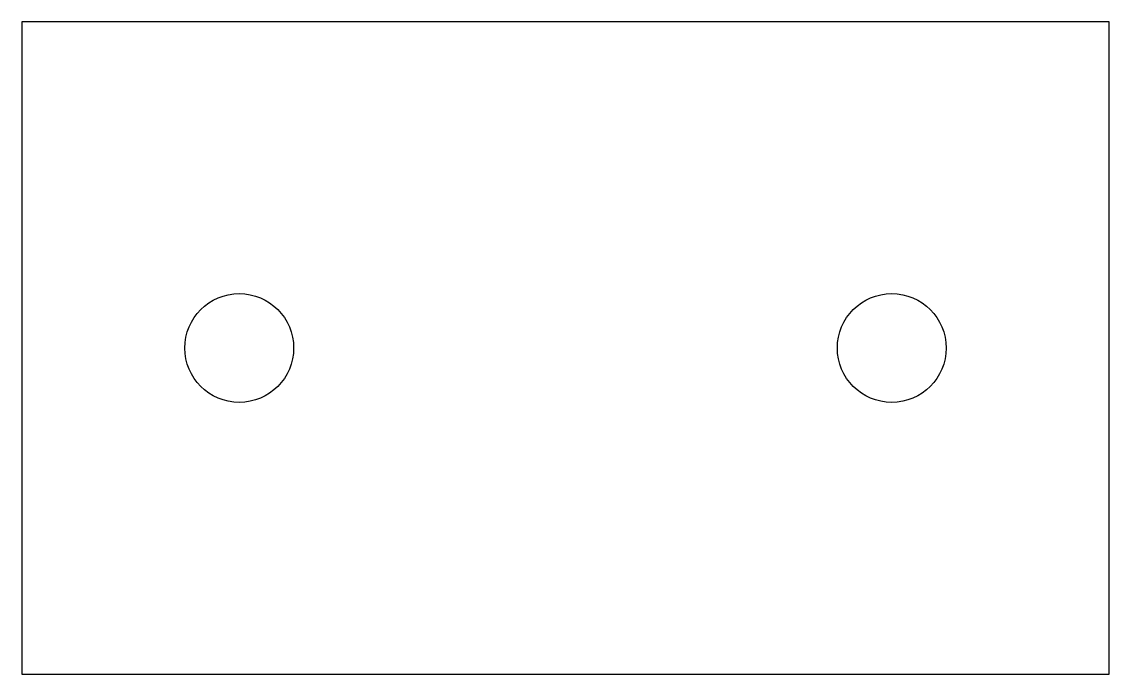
# Model space of a CAD drawing. Header units: millimetres. Extents: x 0 to 100, y 0 to 60.
import ezdxf

# ---------------------------------------------------------------- set-up
doc = ezdxf.new("R2010")
doc.units = ezdxf.units.MM

msp = doc.modelspace()

# ---------------------------------------------------------------- linework, layer by layer
at = {"layer": 'Holes'}
for centre in [(20, 30), (80, 30)]:
    msp.add_circle(centre, 5, dxfattribs=at)
at = {"layer": 'Outline'}
for p, q in [((100, 60), (0, 60)), ((0, 60), (0, 0)), ((100, 0), (100, 60)), ((0, 0), (100, 0))]:
    msp.add_line(p, q, dxfattribs=at)

doc.saveas('drawing.dxf')
